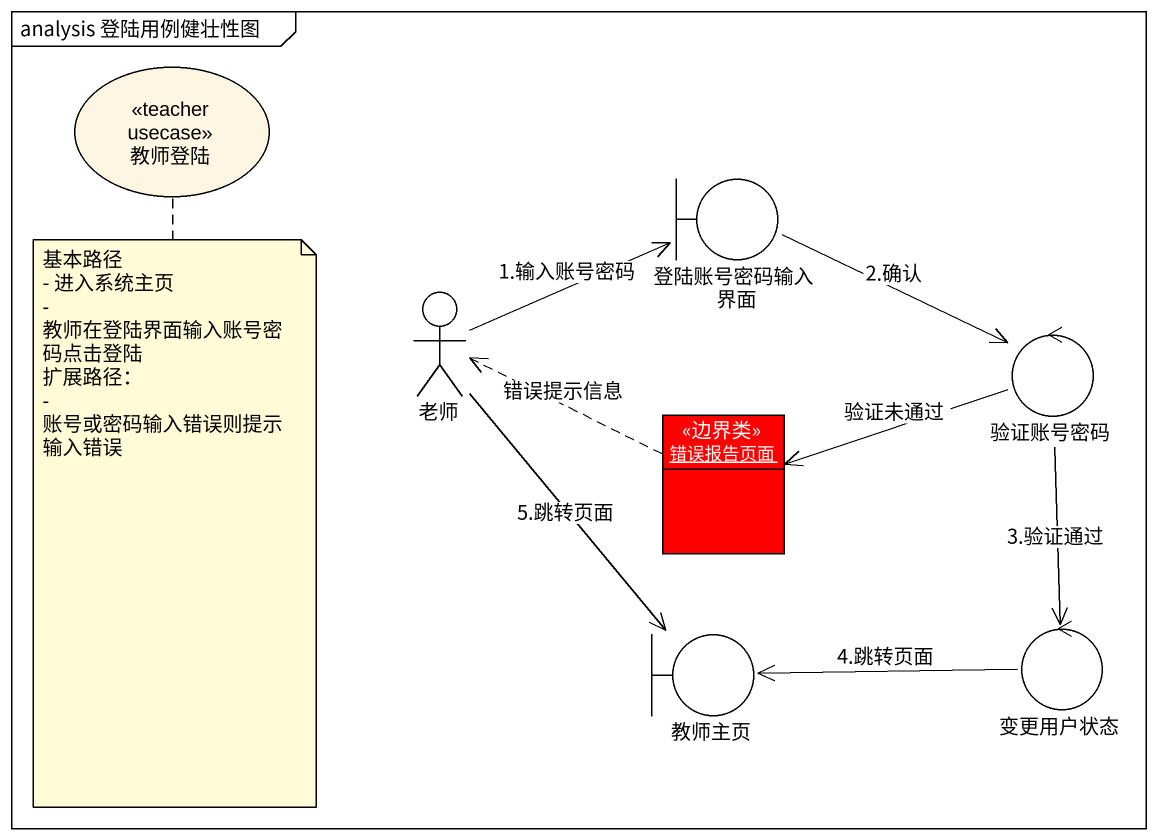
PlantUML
@startuml
mainframe analysis 登陆用例健壮性图
allowmixing
hide circle
hide empty members
usecase 教师登陆 <<teacher usecase>>
boundary 登陆账号密码输入界面
actor 老师
control 验证账号密码
object 错误报告页面 <<边界类>> #FF0000
boundary 教师主页
control 变更用户状态
登陆账号密码输入界面 -right-> 验证账号密码 : 2.确认
老师 -right-> 登陆账号密码输入界面 : 1.输入账号密码
老师 --> 教师主页 : 5.跳转页面
验证账号密码 -left-> 错误报告页面 : 验证未通过
验证账号密码 --> 变更用户状态 : 3.验证通过
错误报告页面 .left.> 老师 : 错误提示信息
变更用户状态 -left-> 教师主页 : 4.跳转页面
note bottom of 教师登陆
  基本路径
  - 进入系统主页
  - 教师在登陆界面输入账号密码点击登陆
  扩展路径：
  - 账号或密码输入错误则提示输入错误
end note
@enduml
